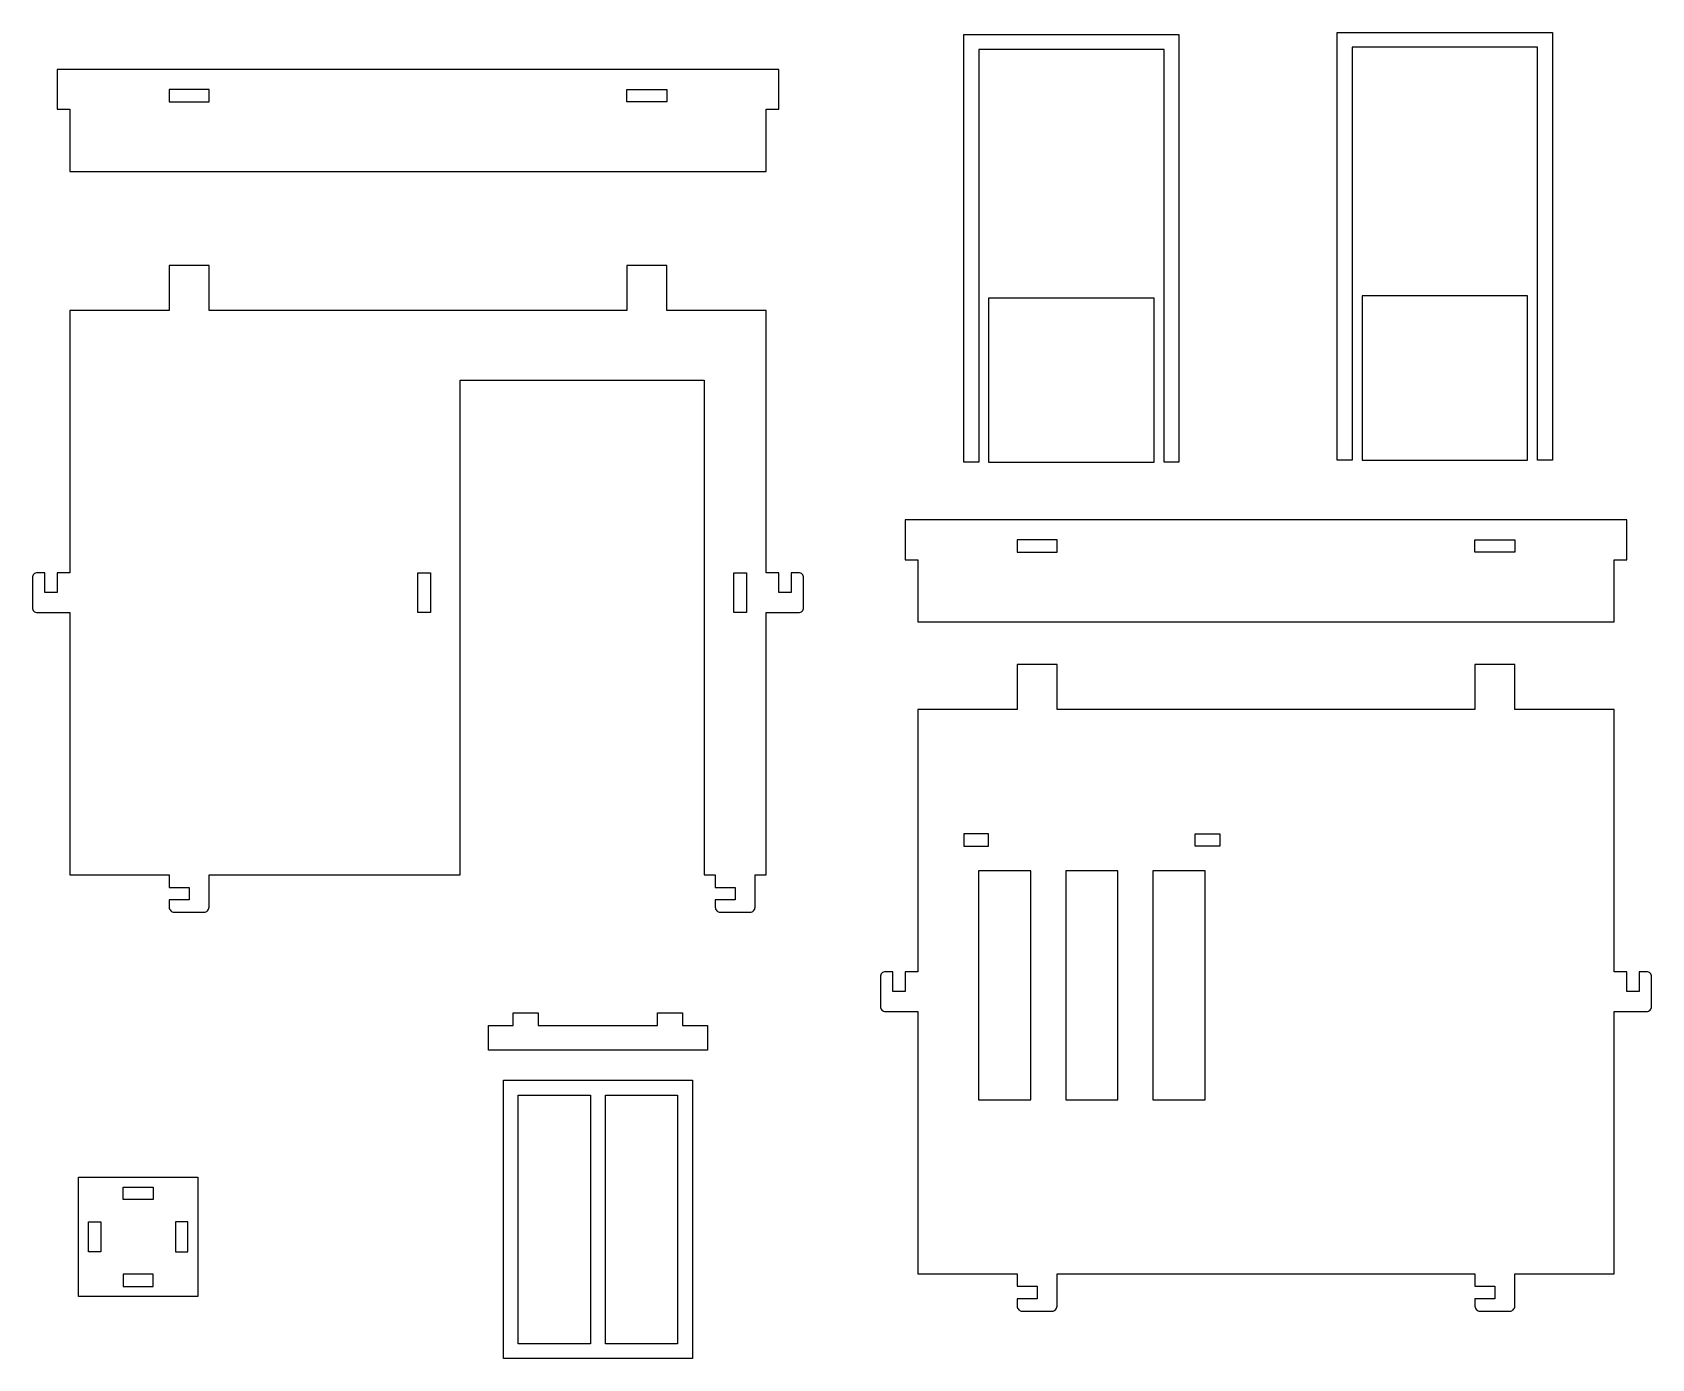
# Model space of a CAD drawing. Extents: x -798 to 1523, y 1114 to 3070.
# Drawn here: x 736 to 1517, y 1817 to 2457 of the extents above; entities that cross this region are included whole.
import ezdxf

# ---------------------------------------------------------------- set-up
doc = ezdxf.new("R2010")
doc.units = 0
doc.header["$MEASUREMENT"] = 0
doc.layers.add('LAYER1', color=18, linetype='CONTINUOUS')

msp = doc.modelspace()

# ---------------------------------------------------------------- linework, layer by layer
at = {"layer": 'LAYER1'}
for points in [[(1282.21, 2249.49), (1282.21, 2448.69), (1192.81, 2448.69), (1192.81, 2249.49), (1185.61, 2249.49), (1185.61, 2455.89), (1289.41, 2455.89), (1289.41, 2249.49)], [(1462.39, 2250.49), (1462.39, 2449.69), (1372.99, 2449.69), (1372.99, 2250.49), (1365.79, 2250.49), (1365.79, 2456.89), (1469.59, 2456.89), (1469.59, 2250.49)], [(754.36, 2419.76), (754.36, 2389.76), (1090.36, 2389.76), (1090.36, 2419.76), (1096.36, 2419.76), (1096.36, 2438.96), (748.36, 2438.96), (748.36, 2419.76)], [(821.56, 2423.36), (821.56, 2429.36), (802.36, 2429.36), (802.36, 2423.36)], [(1023.16, 2423.36), (1023.16, 2429.36), (1042.36, 2429.36), (1042.36, 2423.36)], [(1197.61, 2249.49), (1277.41, 2249.49), (1277.41, 2328.69), (1197.61, 2328.69)], [(1377.79, 2250.49), (1457.59, 2250.49), (1457.59, 2329.69), (1377.79, 2329.69)], [(1163.4, 2202.39), (1163.4, 2172.39), (1499.4, 2172.39), (1499.4, 2202.39), (1505.4, 2202.39), (1505.4, 2221.59), (1157.4, 2221.59), (1157.4, 2202.39)], [(1230.6, 2205.99), (1230.6, 2211.99), (1211.4, 2211.99), (1211.4, 2205.99)], [(1432.2, 2205.99), (1432.2, 2211.99), (1451.4, 2211.99), (1451.4, 2205.99)], [(922.36, 2196.12), (928.36, 2196.12), (928.36, 2176.92), (922.36, 2176.92)], [(1074.76, 2196.12), (1080.76, 2196.12), (1080.76, 2176.92), (1074.76, 2176.92)], [(1185.6, 2064.21), (1197.6, 2064.21), (1197.6, 2070.21), (1185.6, 2070.21)], [(1309.2, 2064.21), (1297.2, 2064.21), (1297.2, 2070.21), (1309.2, 2070.21)], [(1192.8, 1941.81), (1218, 1941.81), (1218, 2052.21), (1192.8, 2052.21)], [(1234.8, 1941.81), (1260, 1941.81), (1260, 2052.21), (1234.8, 2052.21)], [(1276.8, 1941.81), (1302, 1941.81), (1302, 2052.21), (1276.8, 2052.21)], [(1037.94, 1977.7), (1037.94, 1983.7), (1049.94, 1983.7), (1049.94, 1977.7), (1061.94, 1977.7), (1061.94, 1965.7), (956.34, 1965.7), (956.34, 1977.7), (968.34, 1977.7), (968.34, 1983.7), (980.34, 1983.7), (980.34, 1977.7)], [(1054.74, 1816.9), (963.54, 1816.9), (963.54, 1951.3), (1054.74, 1951.3)], [(1005.54, 1824.1), (970.74, 1824.1), (970.74, 1944.1), (1005.54, 1944.1)], [(1012.74, 1944.1), (1047.54, 1944.1), (1047.54, 1824.1), (1012.74, 1824.1)], [(816.19, 1846.87), (758.59, 1846.87), (758.59, 1904.47), (816.19, 1904.47)], [(780.19, 1899.67), (794.59, 1899.67), (794.59, 1893.67), (780.19, 1893.67)], [(763.39, 1868.47), (763.39, 1882.87), (769.39, 1882.87), (769.39, 1868.47)], [(811.39, 1868.47), (811.39, 1882.87), (805.39, 1882.87), (805.39, 1868.47)], [(780.19, 1851.67), (794.59, 1851.67), (794.59, 1857.67), (780.19, 1857.67)]]:
    msp.add_lwpolyline(points, close=True, dxfattribs=at)
for points in [[(1060.36, 2050.32), (1065.76, 2050.32), (1065.76, 2044.32), (1075.36, 2044.32), (1075.36, 2038.32), (1065.76, 2038.32), (1065.76, 2034.72, 0.414214), (1068.16, 2032.32), (1082.56, 2032.32, 0.414214), (1084.96, 2034.72), (1084.96, 2050.32), (1090.36, 2050.32), (1090.36, 2176.92), (1105.96, 2176.92, 0.414214), (1108.36, 2179.32), (1108.36, 2193.72, 0.414214), (1105.96, 2196.12), (1102.36, 2196.12), (1102.36, 2186.52), (1096.36, 2186.52), (1096.36, 2196.12), (1090.36, 2196.12), (1090.36, 2322.72), (1042.36, 2322.72), (1042.36, 2344.32), (1023.16, 2344.32), (1023.16, 2322.72), (821.56, 2322.72), (821.56, 2344.32), (802.36, 2344.32), (802.36, 2322.72), (754.36, 2322.72), (754.36, 2196.12), (748.36, 2196.12), (748.36, 2186.52), (742.36, 2186.52), (742.36, 2196.12), (738.76, 2196.12, 0.414214), (736.36, 2193.72), (736.36, 2179.32, 0.414214), (738.76, 2176.92), (754.36, 2176.92), (754.36, 2050.32), (802.36, 2050.32), (802.36, 2044.32), (811.96, 2044.32), (811.96, 2038.32), (802.36, 2038.32), (802.36, 2034.72, 0.414214), (804.76, 2032.32), (819.16, 2032.32, 0.414214), (821.56, 2034.72), (821.56, 2050.32), (942.76, 2050.32), (942.76, 2289.12), (1060.36, 2289.12)], [(1230.6, 1857.81), (1432.2, 1857.81), (1432.2, 1851.81), (1441.8, 1851.81), (1441.8, 1845.81), (1432.2, 1845.81), (1432.2, 1842.21, 0.414214), (1434.6, 1839.81), (1449, 1839.81, 0.414214), (1451.4, 1842.21), (1451.4, 1857.81), (1499.4, 1857.81), (1499.4, 1984.41), (1515, 1984.41, 0.414214), (1517.4, 1986.81), (1517.4, 2001.21, 0.414214), (1515, 2003.61), (1511.4, 2003.61), (1511.4, 1994.01), (1505.4, 1994.01), (1505.4, 2003.61), (1499.4, 2003.61), (1499.4, 2130.21), (1451.4, 2130.21), (1451.4, 2151.81), (1432.2, 2151.81), (1432.2, 2130.21), (1230.6, 2130.21), (1230.6, 2151.81), (1211.4, 2151.81), (1211.4, 2130.21), (1163.4, 2130.21), (1163.4, 2003.61), (1157.4, 2003.61), (1157.4, 1994.01), (1151.4, 1994.01), (1151.4, 2003.61), (1147.8, 2003.61, 0.414214), (1145.4, 2001.21), (1145.4, 1986.81, 0.414214), (1147.8, 1984.41), (1163.4, 1984.41), (1163.4, 1857.81), (1211.4, 1857.81), (1211.4, 1851.81), (1221, 1851.81), (1221, 1845.81), (1211.4, 1845.81), (1211.4, 1842.21, 0.414214), (1213.8, 1839.81), (1228.2, 1839.81, 0.414214), (1230.6, 1842.21)]]:
    msp.add_lwpolyline(points, format="xyb", close=True, dxfattribs=at)

doc.saveas('drawing.dxf')
